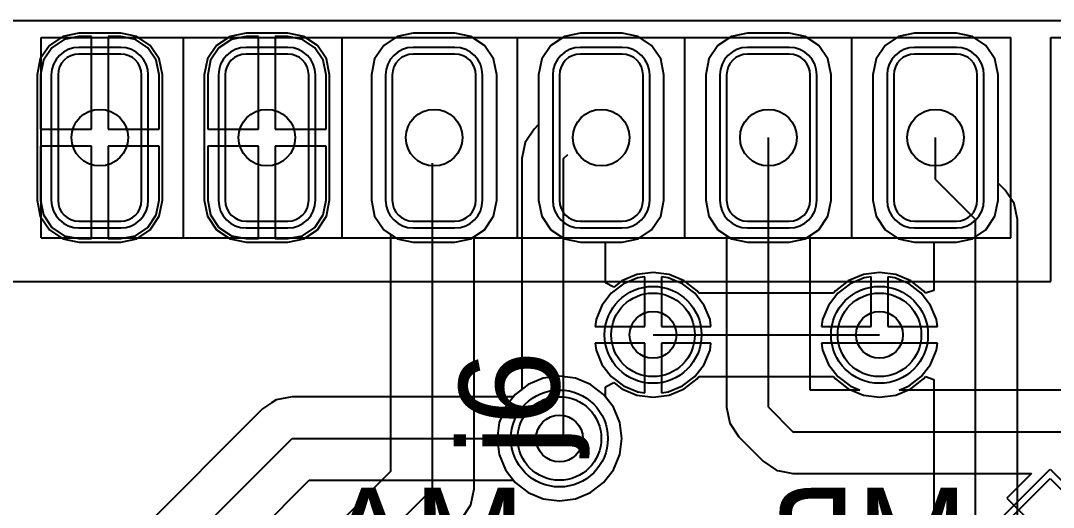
# Model space of a CAD drawing. Header units: millimetres. Extents: x 0 to 2.36, y 0 to 2.36.
# Drawn here: x 0.883 to 1.5, y 2.069 to 2.36 of the extents above; entities that cross this region are included whole.
import ezdxf

# ---------------------------------------------------------------- set-up
doc = ezdxf.new("R2010")
doc.units = ezdxf.units.MM
doc.header["$MEASUREMENT"] = 0
for name, color, linetype in [('BottomLayer', 5, 'Continuous'), ('BottomOverlay', 54, 'Continuous'), ('BottomSolder', 6, 'Continuous'), ('MultiLayer', 9, 'Continuous'), ('PadHoleLayer', 156, 'Continuous'), ('TopLayer', 1, 'Continuous'), ('TopOverlay', 2, 'Continuous'), ('TopPaste', 8, 'Continuous'), ('TopSolder', 216, 'Continuous'), ('ViaHoleLayer', 16, 'Continuous')]:
    doc.layers.add(name, color=color, linetype=linetype)

# ---------------------------------------------------------------- blocks, each defined once
blk = doc.blocks.new('___6_______3')
at = {"layer": 'BottomLayer'}
for p, q in [((0.0375, 0.525), (-0.0375, 0.525)), ((-0.05, 0.5125), (-0.05, 0.4875)), ((0.05, 0.4875), (0.05, 0.5125)), ((-0.0375, 0.475), (0.0375, 0.475)), ((0.0375, 0.425), (-0.0375, 0.425)), ((-0.05, 0.4125), (-0.05, 0.3875)), ((0.05, 0.3875), (0.05, 0.4125)), ((-0.0375, 0.375), (0.0375, 0.375)), ((0.0375, 0.325), (-0.0375, 0.325)), ((-0.05, 0.3125), (-0.05, 0.2875)), ((0.05, 0.2875), (0.05, 0.3125)), ((-0.0375, 0.275), (0.0375, 0.275)), ((0.0375, 0.225), (-0.0375, 0.225)), ((-0.05, 0.2125), (-0.05, 0.1875)), ((0.05, 0.1875), (0.05, 0.2125)), ((-0.0375, 0.175), (0.0375, 0.175)), ((0.0375, 0.125), (-0.0375, 0.125)), ((-0.05, 0.1125), (-0.05, 0.0875)), ((0.05, 0.0875), (0.05, 0.1125)), ((-0.0375, 0.075), (0.0375, 0.075)), ((0.0375, 0.025), (-0.0375, 0.025)), ((-0.05, 0.0125), (-0.05, -0.0125)), ((0.05, -0.0125), (0.05, 0.0125)), ((-0.0375, -0.025), (0.0375, -0.025))]:
    blk.add_line(p, q, dxfattribs=at)
for centre, start, end in [((-0.0375, 0.5125), 90, 180), ((0.0375, 0.5125), 0, 90), ((-0.0375, 0.4875), 180, 270), ((0.0375, 0.4875), 270, 0), ((-0.0375, 0.4125), 90, 180), ((0.0375, 0.4125), 0, 90), ((-0.0375, 0.3875), 180, 270), ((0.0375, 0.3875), 270, 0), ((-0.0375, 0.3125), 90, 180), ((0.0375, 0.3125), 0, 90), ((-0.0375, 0.2875), 180, 270), ((0.0375, 0.2875), 270, 0), ((-0.0375, 0.2125), 90, 180), ((0.0375, 0.2125), 0, 90), ((-0.0375, 0.1875), 180, 270), ((0.0375, 0.1875), 270, 0), ((-0.0375, 0.1125), 90, 180), ((0.0375, 0.1125), 0, 90), ((-0.0375, 0.0875), 180, 270), ((0.0375, 0.0875), 270, 0), ((-0.0375, 0.0125), 90, 180), ((0.0375, 0.0125), 0, 90), ((-0.0375, -0.0125), 180, 270), ((0.0375, -0.0125), 270, 0)]:
    blk.add_arc(centre, 0.0125, start, end, dxfattribs=at)
at = {"layer": 'BottomSolder'}
for p, q in [((0.0375, 0.529), (-0.0375, 0.529)), ((-0.054, 0.5125), (-0.054, 0.4875)), ((0.054, 0.4875), (0.054, 0.5125)), ((-0.0375, 0.471), (0.0375, 0.471)), ((0.0375, 0.429), (-0.0375, 0.429)), ((-0.054, 0.4125), (-0.054, 0.3875)), ((0.054, 0.3875), (0.054, 0.4125)), ((-0.0375, 0.371), (0.0375, 0.371)), ((0.0375, 0.329), (-0.0375, 0.329)), ((-0.054, 0.3125), (-0.054, 0.2875)), ((0.054, 0.2875), (0.054, 0.3125)), ((-0.0375, 0.271), (0.0375, 0.271)), ((0.0375, 0.229), (-0.0375, 0.229)), ((-0.054, 0.2125), (-0.054, 0.1875)), ((0.054, 0.1875), (0.054, 0.2125)), ((-0.0375, 0.171), (0.0375, 0.171)), ((0.0375, 0.129), (-0.0375, 0.129)), ((-0.054, 0.1125), (-0.054, 0.0875)), ((0.054, 0.0875), (0.054, 0.1125)), ((-0.0375, 0.071), (0.0375, 0.071)), ((0.0375, 0.029), (-0.0375, 0.029)), ((-0.054, 0.0125), (-0.054, -0.0125)), ((0.054, -0.0125), (0.054, 0.0125)), ((-0.0375, -0.029), (0.0375, -0.029))]:
    blk.add_line(p, q, dxfattribs=at)
for centre, start, end in [((-0.0375, 0.5125), 90, 180), ((0.0375, 0.5125), 0, 90), ((-0.0375, 0.4875), 180, 270), ((0.0375, 0.4875), 270, 0), ((-0.0375, 0.4125), 90, 180), ((0.0375, 0.4125), 0, 90), ((-0.0375, 0.3875), 180, 270), ((0.0375, 0.3875), 270, 0), ((-0.0375, 0.3125), 90, 180), ((0.0375, 0.3125), 0, 90), ((-0.0375, 0.2875), 180, 270), ((0.0375, 0.2875), 270, 0), ((-0.0375, 0.2125), 90, 180), ((0.0375, 0.2125), 0, 90), ((-0.0375, 0.1875), 180, 270), ((0.0375, 0.1875), 270, 0), ((-0.0375, 0.1125), 90, 180), ((0.0375, 0.1125), 0, 90), ((-0.0375, 0.0875), 180, 270), ((0.0375, 0.0875), 270, 0), ((-0.0375, 0.0125), 90, 180), ((0.0375, 0.0125), 0, 90), ((-0.0375, -0.0125), 180, 270), ((0.0375, -0.0125), 270, 0)]:
    blk.add_arc(centre, 0.0165, start, end, dxfattribs=at)
at = {"layer": 'MultiLayer'}
for p, q in [((0.0375, 0.525), (-0.0375, 0.525)), ((-0.05, 0.5125), (-0.05, 0.4875)), ((0.05, 0.4875), (0.05, 0.5125)), ((-0.0375, 0.475), (0.0375, 0.475)), ((0.0375, 0.425), (-0.0375, 0.425)), ((-0.05, 0.4125), (-0.05, 0.3875)), ((0.05, 0.3875), (0.05, 0.4125)), ((-0.0375, 0.375), (0.0375, 0.375)), ((0.0375, 0.325), (-0.0375, 0.325)), ((-0.05, 0.3125), (-0.05, 0.2875)), ((0.05, 0.2875), (0.05, 0.3125)), ((-0.0375, 0.275), (0.0375, 0.275)), ((0.0375, 0.225), (-0.0375, 0.225)), ((-0.05, 0.2125), (-0.05, 0.1875)), ((0.05, 0.1875), (0.05, 0.2125)), ((-0.0375, 0.175), (0.0375, 0.175)), ((0.0375, 0.125), (-0.0375, 0.125)), ((-0.05, 0.1125), (-0.05, 0.0875)), ((0.05, 0.0875), (0.05, 0.1125)), ((-0.0375, 0.075), (0.0375, 0.075)), ((0.0375, 0.025), (-0.0375, 0.025)), ((-0.05, 0.0125), (-0.05, -0.0125)), ((0.05, -0.0125), (0.05, 0.0125)), ((-0.0375, -0.025), (0.0375, -0.025))]:
    blk.add_line(p, q, dxfattribs=at)
for centre, start, end in [((-0.0375, 0.5125), 90, 180), ((0.0375, 0.5125), 0, 90), ((-0.0375, 0.4875), 180, 270), ((0.0375, 0.4875), 270, 0), ((-0.0375, 0.4125), 90, 180), ((0.0375, 0.4125), 0, 90), ((-0.0375, 0.3875), 180, 270), ((0.0375, 0.3875), 270, 0), ((-0.0375, 0.3125), 90, 180), ((0.0375, 0.3125), 0, 90), ((-0.0375, 0.2875), 180, 270), ((0.0375, 0.2875), 270, 0), ((-0.0375, 0.2125), 90, 180), ((0.0375, 0.2125), 0, 90), ((-0.0375, 0.1875), 180, 270), ((0.0375, 0.1875), 270, 0), ((-0.0375, 0.1125), 90, 180), ((0.0375, 0.1125), 0, 90), ((-0.0375, 0.0875), 180, 270), ((0.0375, 0.0875), 270, 0), ((-0.0375, 0.0125), 90, 180), ((0.0375, 0.0125), 0, 90), ((-0.0375, -0.0125), 180, 270), ((0.0375, -0.0125), 270, 0)]:
    blk.add_arc(centre, 0.0125, start, end, dxfattribs=at)
at = {"layer": 'PadHoleLayer'}
for centre in [(0, 0.5), (0, 0.4), (0, 0.3), (0, 0.2), (0, 0.1), (0, 0)]:
    blk.add_circle(centre, 0.01693, dxfattribs=at)
at = {"layer": 'TopLayer'}
for p, q in [((0.0375, 0.525), (-0.0375, 0.525)), ((-0.05, 0.5125), (-0.05, 0.4875)), ((0.05, 0.4875), (0.05, 0.5125)), ((-0.0375, 0.475), (0.0375, 0.475)), ((0.0375, 0.425), (-0.0375, 0.425)), ((-0.05, 0.4125), (-0.05, 0.3875)), ((0.05, 0.3875), (0.05, 0.4125)), ((-0.0375, 0.375), (0.0375, 0.375)), ((0.0375, 0.325), (-0.0375, 0.325)), ((-0.05, 0.3125), (-0.05, 0.2875)), ((0.05, 0.2875), (0.05, 0.3125)), ((-0.0375, 0.275), (0.0375, 0.275)), ((0.0375, 0.225), (-0.0375, 0.225)), ((-0.05, 0.2125), (-0.05, 0.1875)), ((0.05, 0.1875), (0.05, 0.2125)), ((-0.0375, 0.175), (0.0375, 0.175)), ((0.0375, 0.125), (-0.0375, 0.125)), ((-0.05, 0.1125), (-0.05, 0.0875)), ((0.05, 0.0875), (0.05, 0.1125)), ((-0.0375, 0.075), (0.0375, 0.075)), ((0.0375, 0.025), (-0.0375, 0.025)), ((-0.05, 0.0125), (-0.05, -0.0125)), ((0.05, -0.0125), (0.05, 0.0125)), ((-0.0375, -0.025), (0.0375, -0.025))]:
    blk.add_line(p, q, dxfattribs=at)
for centre, start, end in [((-0.0375, 0.5125), 90, 180), ((0.0375, 0.5125), 0, 90), ((-0.0375, 0.4875), 180, 270), ((0.0375, 0.4875), 270, 0), ((-0.0375, 0.4125), 90, 180), ((0.0375, 0.4125), 0, 90), ((-0.0375, 0.3875), 180, 270), ((0.0375, 0.3875), 270, 0), ((-0.0375, 0.3125), 90, 180), ((0.0375, 0.3125), 0, 90), ((-0.0375, 0.2875), 180, 270), ((0.0375, 0.2875), 270, 0), ((-0.0375, 0.2125), 90, 180), ((0.0375, 0.2125), 0, 90), ((-0.0375, 0.1875), 180, 270), ((0.0375, 0.1875), 270, 0), ((-0.0375, 0.1125), 90, 180), ((0.0375, 0.1125), 0, 90), ((-0.0375, 0.0875), 180, 270), ((0.0375, 0.0875), 270, 0), ((-0.0375, 0.0125), 90, 180), ((0.0375, 0.0125), 0, 90), ((-0.0375, -0.0125), 180, 270), ((0.0375, -0.0125), 270, 0)]:
    blk.add_arc(centre, 0.0125, start, end, dxfattribs=at)
at = {"layer": 'TopOverlay'}
for p, q in [((-0.06, 0.535), (0.06, 0.535)), ((-0.06, 0.535), (-0.06, -0.045)), ((0.06, 0.535), (0.06, -0.045)), ((-0.06, 0.45), (0.06, 0.45)), ((-0.06, 0.355), (0.06, 0.355)), ((-0.06, 0.25), (0.06, 0.25)), ((-0.06, 0.15), (0.06, 0.15)), ((-0.06, 0.05), (0.06, 0.05)), ((-0.06, -0.045), (0.06, -0.045))]:
    blk.add_line(p, q, dxfattribs=at)
at = {"layer": 'TopSolder'}
for p, q in [((0.0375, 0.529), (-0.0375, 0.529)), ((-0.054, 0.5125), (-0.054, 0.4875)), ((0.054, 0.4875), (0.054, 0.5125)), ((-0.0375, 0.471), (0.0375, 0.471)), ((0.0375, 0.429), (-0.0375, 0.429)), ((-0.054, 0.4125), (-0.054, 0.3875)), ((0.054, 0.3875), (0.054, 0.4125)), ((-0.0375, 0.371), (0.0375, 0.371)), ((0.0375, 0.329), (-0.0375, 0.329)), ((-0.054, 0.3125), (-0.054, 0.2875)), ((0.054, 0.2875), (0.054, 0.3125)), ((-0.0375, 0.271), (0.0375, 0.271)), ((0.0375, 0.229), (-0.0375, 0.229)), ((-0.054, 0.2125), (-0.054, 0.1875)), ((0.054, 0.1875), (0.054, 0.2125)), ((-0.0375, 0.171), (0.0375, 0.171)), ((0.0375, 0.129), (-0.0375, 0.129)), ((-0.054, 0.1125), (-0.054, 0.0875)), ((0.054, 0.0875), (0.054, 0.1125)), ((-0.0375, 0.071), (0.0375, 0.071)), ((0.0375, 0.029), (-0.0375, 0.029)), ((-0.054, 0.0125), (-0.054, -0.0125)), ((0.054, -0.0125), (0.054, 0.0125)), ((-0.0375, -0.029), (0.0375, -0.029))]:
    blk.add_line(p, q, dxfattribs=at)
for centre, start, end in [((-0.0375, 0.5125), 90, 180), ((0.0375, 0.5125), 0, 90), ((-0.0375, 0.4875), 180, 270), ((0.0375, 0.4875), 270, 0), ((-0.0375, 0.4125), 90, 180), ((0.0375, 0.4125), 0, 90), ((-0.0375, 0.3875), 180, 270), ((0.0375, 0.3875), 270, 0), ((-0.0375, 0.3125), 90, 180), ((0.0375, 0.3125), 0, 90), ((-0.0375, 0.2875), 180, 270), ((0.0375, 0.2875), 270, 0), ((-0.0375, 0.2125), 90, 180), ((0.0375, 0.2125), 0, 90), ((-0.0375, 0.1875), 180, 270), ((0.0375, 0.1875), 270, 0), ((-0.0375, 0.1125), 90, 180), ((0.0375, 0.1125), 0, 90), ((-0.0375, 0.0875), 180, 270), ((0.0375, 0.0875), 270, 0), ((-0.0375, 0.0125), 90, 180), ((0.0375, 0.0125), 0, 90), ((-0.0375, -0.0125), 180, 270), ((0.0375, -0.0125), 270, 0)]:
    blk.add_arc(centre, 0.0165, start, end, dxfattribs=at)
blk = doc.blocks.new('1206_11')
at = {"layer": 'TopLayer'}
for p, q in [((-0.09724, -0.0315), (-0.09724, 0.0315)), ((-0.09724, 0.0315), (-0.0374, 0.0315)), ((-0.0374, 0.0315), (-0.0374, -0.0315)), ((0.0374, -0.0315), (0.0374, 0.0315)), ((0.0374, 0.0315), (0.09724, 0.0315)), ((0.09724, 0.0315), (0.09724, -0.0315)), ((-0.0374, -0.0315), (-0.09724, -0.0315)), ((0.09724, -0.0315), (0.0374, -0.0315))]:
    blk.add_line(p, q, dxfattribs=at)
at = {"layer": 'TopOverlay'}
for p, q in [((0.025, 0.035), (-0.025, 0.035)), ((0.025, -0.035), (-0.025, -0.035))]:
    blk.add_line(p, q, dxfattribs=at)
at = {"layer": 'TopPaste'}
for p, q in [((-0.09724, -0.0315), (-0.09724, 0.0315)), ((-0.09724, 0.0315), (-0.0374, 0.0315)), ((-0.0374, 0.0315), (-0.0374, -0.0315)), ((0.0374, -0.0315), (0.0374, 0.0315)), ((0.0374, 0.0315), (0.09724, 0.0315)), ((0.09724, 0.0315), (0.09724, -0.0315)), ((-0.0374, -0.0315), (-0.09724, -0.0315)), ((0.09724, -0.0315), (0.0374, -0.0315))]:
    blk.add_line(p, q, dxfattribs=at)
at = {"layer": 'TopSolder'}
for p, q in [((-0.10124, -0.0355), (-0.10124, 0.0355)), ((-0.10124, 0.0355), (-0.0334, 0.0355)), ((-0.0334, 0.0355), (-0.0334, -0.0355)), ((0.0334, -0.0355), (0.0334, 0.0355)), ((0.0334, 0.0355), (0.10124, 0.0355)), ((0.10124, 0.0355), (0.10124, -0.0355)), ((-0.0334, -0.0355), (-0.10124, -0.0355)), ((0.10124, -0.0355), (0.0334, -0.0355))]:
    blk.add_line(p, q, dxfattribs=at)

msp = doc.modelspace()

# ---------------------------------------------------------------- linework, layer by layer
at = {"layer": 'BottomLayer'}
for p, q in [((0.785, 2.36), (1.575, 2.36)), ((0.90794, 2.35058), (0.89984, 2.34516)), ((0.9175, 2.35248), (0.90794, 2.35058)), ((0.9425, 2.35248), (0.9175, 2.35248)), ((0.95206, 2.35058), (0.9425, 2.35248)), ((0.96016, 2.34516), (0.95206, 2.35058)), ((1.00794, 2.35058), (0.99984, 2.34516)), ((1.0175, 2.35248), (1.00794, 2.35058)), ((1.0425, 2.35248), (1.0175, 2.35248)), ((1.05206, 2.35058), (1.0425, 2.35248)), ((1.06016, 2.34516), (1.05206, 2.35058)), ((1.10794, 2.35058), (1.09984, 2.34516)), ((1.1175, 2.35248), (1.10794, 2.35058)), ((1.1425, 2.35248), (1.1175, 2.35248)), ((1.15206, 2.35058), (1.1425, 2.35248)), ((1.16016, 2.34516), (1.15206, 2.35058)), ((1.20794, 2.35058), (1.19984, 2.34516)), ((1.2175, 2.35248), (1.20794, 2.35058)), ((1.2425, 2.35248), (1.2175, 2.35248)), ((1.25206, 2.35058), (1.2425, 2.35248)), ((1.26016, 2.34516), (1.25206, 2.35058)), ((1.30794, 2.35058), (1.29984, 2.34516)), ((1.3175, 2.35248), (1.30794, 2.35058)), ((1.3425, 2.35248), (1.3175, 2.35248)), ((1.35206, 2.35058), (1.3425, 2.35248)), ((1.36016, 2.34516), (1.35206, 2.35058)), ((1.40794, 2.35058), (1.39984, 2.34516)), ((1.4175, 2.35248), (1.40794, 2.35058)), ((1.4425, 2.35248), (1.4175, 2.35248)), ((1.45206, 2.35058), (1.4425, 2.35248)), ((1.46016, 2.34516), (1.45206, 2.35058)), ((0.89984, 2.34516), (0.89442, 2.33706)), ((0.96558, 2.33706), (0.96016, 2.34516)), ((0.99984, 2.34516), (0.99442, 2.33706)), ((1.06558, 2.33706), (1.06016, 2.34516)), ((1.09984, 2.34516), (1.09442, 2.33706)), ((1.16558, 2.33706), (1.16016, 2.34516)), ((1.19984, 2.34516), (1.19442, 2.33706)), ((1.26558, 2.33706), (1.26016, 2.34516)), ((1.29984, 2.34516), (1.29442, 2.33706)), ((1.36558, 2.33706), (1.36016, 2.34516)), ((1.39984, 2.34516), (1.39442, 2.33706)), ((1.46558, 2.33706), (1.46016, 2.34516)), ((0.89442, 2.33706), (0.89252, 2.3275)), ((0.96748, 2.3275), (0.96558, 2.33706)), ((0.99442, 2.33706), (0.99252, 2.3275)), ((1.06748, 2.3275), (1.06558, 2.33706)), ((1.09442, 2.33706), (1.09252, 2.3275)), ((1.16748, 2.3275), (1.16558, 2.33706)), ((1.19442, 2.33706), (1.19252, 2.3275)), ((1.26748, 2.3275), (1.26558, 2.33706)), ((1.29442, 2.33706), (1.29252, 2.3275)), ((1.36748, 2.3275), (1.36558, 2.33706)), ((1.39442, 2.33706), (1.39252, 2.3275)), ((1.46748, 2.3275), (1.46558, 2.33706)), ((0.89252, 2.3275), (0.89252, 2.2525)), ((0.96748, 2.2525), (0.96748, 2.3275)), ((0.99252, 2.3275), (0.99252, 2.2525)), ((1.06748, 2.2525), (1.06748, 2.3275)), ((1.09252, 2.3275), (1.09252, 2.2525)), ((1.16748, 2.2525), (1.16748, 2.3275)), ((1.19252, 2.3275), (1.19252, 2.29779)), ((1.26748, 2.2525), (1.26748, 2.3275)), ((1.29252, 2.3275), (1.29252, 2.2525)), ((1.36748, 2.2525), (1.36748, 2.3275)), ((1.39252, 2.3275), (1.39252, 2.2525)), ((1.46748, 2.26285), (1.46748, 2.3275)), ((1.18984, 2.29516), (1.18442, 2.28706)), ((1.19234, 2.29766), (1.18984, 2.29516)), ((1.19252, 2.29779), (1.19234, 2.29766)), ((1.18442, 2.28706), (1.18252, 2.2775)), ((1.43, 2.265), (1.43, 2.29)), ((1.2075, 2.2775), (1.21, 2.28)), ((1.129, 2.07986), (1.129, 2.27469)), ((1.18252, 2.2775), (1.18252, 2.13939)), ((1.2075, 2.1125), (1.2075, 2.2775)), ((1.43, 2.265), (1.454, 2.241)), ((1.47166, 2.25866), (1.46748, 2.26285)), ((1.47708, 2.25056), (1.47166, 2.25866)), ((0.89252, 2.2525), (0.89442, 2.24294)), ((0.96558, 2.24294), (0.96748, 2.2525)), ((0.99252, 2.2525), (0.99442, 2.24294)), ((1.06558, 2.24294), (1.06748, 2.2525)), ((1.09252, 2.2525), (1.09442, 2.24294)), ((1.16558, 2.24294), (1.16748, 2.2525)), ((1.26558, 2.24294), (1.26748, 2.2525)), ((1.29252, 2.2525), (1.29442, 2.24294)), ((1.36558, 2.24294), (1.36748, 2.2525)), ((1.39252, 2.2525), (1.39442, 2.24294)), ((1.47898, 2.241), (1.47708, 2.25056)), ((0.89442, 2.24294), (0.89984, 2.23484)), ((0.96016, 2.23484), (0.96558, 2.24294)), ((0.99442, 2.24294), (0.99984, 2.23484)), ((1.06016, 2.23484), (1.06558, 2.24294)), ((1.09442, 2.24294), (1.09984, 2.23484)), ((1.16016, 2.23484), (1.16558, 2.24294)), ((1.26016, 2.23484), (1.26558, 2.24294)), ((1.29442, 2.24294), (1.29984, 2.23484)), ((1.36016, 2.23484), (1.36558, 2.24294)), ((1.39442, 2.24294), (1.39984, 2.23484)), ((1.454, 1.95099), (1.454, 2.241)), ((1.47898, 1.96133), (1.47898, 2.241)), ((0.89984, 2.23484), (0.90794, 2.22942)), ((0.95206, 2.22942), (0.96016, 2.23484)), ((0.99984, 2.23484), (1.00794, 2.22942)), ((1.05206, 2.22942), (1.06016, 2.23484)), ((1.09984, 2.23484), (1.10402, 2.23204)), ((1.10402, 2.23204), (1.10402, 2.0902)), ((1.15398, 2.2307), (1.16016, 2.23484)), ((1.15398, 2.07986), (1.15398, 2.2307)), ((1.25206, 2.22942), (1.26016, 2.23484)), ((1.29984, 2.23484), (1.30794, 2.22942)), ((1.35206, 2.22942), (1.36016, 2.23484)), ((1.39984, 2.23484), (1.40794, 2.22942)), ((0.90794, 2.22942), (0.9175, 2.22752)), ((0.9175, 2.22752), (0.9425, 2.22752)), ((0.9425, 2.22752), (0.95206, 2.22942)), ((1.00794, 2.22942), (1.0175, 2.22752)), ((1.0175, 2.22752), (1.0425, 2.22752)), ((1.0425, 2.22752), (1.05206, 2.22942)), ((1.23248, 2.20306), (1.23248, 2.22752)), ((1.23248, 2.22752), (1.2425, 2.22752)), ((1.2425, 2.22752), (1.25206, 2.22942)), ((1.30794, 2.22942), (1.3175, 2.22752)), ((1.3175, 2.22752), (1.3425, 2.22752)), ((1.3425, 2.22752), (1.35206, 2.22942)), ((1.40794, 2.22942), (1.4175, 2.22752)), ((1.4175, 2.22752), (1.42902, 2.22752)), ((1.42902, 2.22752), (1.42902, 2.19861)), ((1.25134, 2.20805), (1.24234, 2.20432)), ((1.261, 2.20932), (1.25134, 2.20805)), ((1.27066, 2.20805), (1.261, 2.20932)), ((1.27966, 2.20432), (1.27066, 2.20805)), ((1.38684, 2.20805), (1.37784, 2.20432)), ((1.3965, 2.20932), (1.38684, 2.20805)), ((1.40616, 2.20805), (1.3965, 2.20932)), ((1.41516, 2.20432), (1.40616, 2.20805)), ((1.23748, 2.20059), (1.23248, 2.20306)), ((1.24234, 2.20432), (1.23748, 2.20059)), ((1.28739, 2.19839), (1.27966, 2.20432)), ((1.37784, 2.20432), (1.37011, 2.19839)), ((1.42289, 2.19839), (1.41516, 2.20432)), ((1.28847, 2.19698), (1.28739, 2.19839)), ((1.36903, 2.19698), (1.28847, 2.19698)), ((1.37011, 2.19839), (1.36903, 2.19698)), ((1.42402, 2.19691), (1.42289, 2.19839)), ((1.42902, 2.19861), (1.42402, 2.19691)), ((1.261, 2.172), (1.3965, 2.172)), ((1.27966, 2.13968), (1.28739, 2.14561)), ((1.28739, 2.14561), (1.28847, 2.14702)), ((1.28847, 2.14702), (1.36903, 2.14702)), ((1.36903, 2.14702), (1.37011, 2.14561)), ((1.37011, 2.14561), (1.37784, 2.13968)), ((1.41516, 2.13968), (1.42289, 2.14561)), ((1.42289, 2.14561), (1.42402, 2.14709)), ((1.42402, 2.14709), (1.42902, 2.14539)), ((1.42902, 2.14539), (1.42902, 1.95099)), ((1.18252, 2.13939), (1.17861, 2.13639)), ((1.23248, 2.14094), (1.23748, 2.14341)), ((1.23248, 2.13497), (1.23248, 2.14094)), ((1.23748, 2.14341), (1.24234, 2.13968)), ((1.24234, 2.13968), (1.25134, 2.13595)), ((1.27066, 2.13595), (1.27966, 2.13968)), ((1.37784, 2.13968), (1.38684, 2.13595)), ((1.40616, 2.13595), (1.41516, 2.13968)), ((1.17861, 2.13639), (1.17268, 2.12866)), ((1.23732, 2.12866), (1.23248, 2.13497)), ((1.25134, 2.13595), (1.261, 2.13468)), ((1.261, 2.13468), (1.27066, 2.13595)), ((1.38684, 2.13595), (1.3965, 2.13468)), ((1.3965, 2.13468), (1.40616, 2.13595)), ((1.17268, 2.12866), (1.16895, 2.11966)), ((1.24105, 2.11966), (1.23732, 2.12866)), ((1.16895, 2.11966), (1.16768, 2.11)), ((1.24232, 2.11), (1.24105, 2.11966)), ((1.16768, 2.11), (1.16895, 2.10034)), ((1.205, 2.11), (1.2075, 2.1125)), ((1.24105, 2.10034), (1.24232, 2.11)), ((1.16895, 2.10034), (1.17268, 2.09134)), ((1.23732, 2.09134), (1.24105, 2.10034)), ((1.10402, 2.0902), (0.95334, 1.93952)), ((1.17268, 2.09134), (1.17861, 2.08361)), ((1.23139, 2.08361), (1.23732, 2.09134)), ((1.17861, 2.08361), (1.18634, 2.07768)), ((1.22366, 2.07768), (1.23139, 2.08361)), ((0.971, 1.92186), (1.129, 2.07986)), ((1.15208, 2.0703), (1.15398, 2.07986)), ((1.18634, 2.07768), (1.19534, 2.07395)), ((1.21466, 2.07395), (1.22366, 2.07768)), ((1.14666, 2.06219), (1.15208, 2.0703)), ((1.19534, 2.07395), (1.205, 2.07268)), ((1.205, 2.07268), (1.21466, 2.07395))]:
    msp.add_line(p, q, dxfattribs=at)
for centre in [(1.261, 2.172), (1.3965, 2.172), (1.205, 2.11)]:
    msp.add_circle(centre, 0.025, dxfattribs=at)
at = {"layer": 'BottomSolder'}
for centre in [(1.261, 2.172), (1.3965, 2.172), (1.205, 2.11)]:
    msp.add_circle(centre, 0.029, dxfattribs=at)
at = {"layer": 'TopLayer'}
for p, q in [((0.77716, 2.36), (1.58284, 2.36)), ((0.90872, 2.34869), (0.90128, 2.34372)), ((0.9175, 2.35044), (0.90872, 2.34869)), ((0.925, 2.35044), (0.9175, 2.35044)), ((0.925, 2.295), (0.925, 2.35044)), ((0.9425, 2.35044), (0.935, 2.35044)), ((0.935, 2.35044), (0.935, 2.295)), ((0.95128, 2.34869), (0.9425, 2.35044)), ((0.95872, 2.34372), (0.95128, 2.34869)), ((1.00872, 2.34869), (1.00128, 2.34372)), ((1.0175, 2.35044), (1.00872, 2.34869)), ((1.025, 2.35044), (1.0175, 2.35044)), ((1.025, 2.295), (1.025, 2.35044)), ((1.0425, 2.35044), (1.035, 2.35044)), ((1.035, 2.35044), (1.035, 2.295)), ((1.05128, 2.34869), (1.0425, 2.35044)), ((1.05872, 2.34372), (1.05128, 2.34869)), ((1.10794, 2.35058), (1.09984, 2.34516)), ((1.1175, 2.35248), (1.10794, 2.35058)), ((1.1425, 2.35248), (1.1175, 2.35248)), ((1.15206, 2.35058), (1.1425, 2.35248)), ((1.16016, 2.34516), (1.15206, 2.35058)), ((1.20794, 2.35058), (1.19984, 2.34516)), ((1.2175, 2.35248), (1.20794, 2.35058)), ((1.2425, 2.35248), (1.2175, 2.35248)), ((1.25206, 2.35058), (1.2425, 2.35248)), ((1.26016, 2.34516), (1.25206, 2.35058)), ((1.30794, 2.35058), (1.29984, 2.34516)), ((1.3175, 2.35248), (1.30794, 2.35058)), ((1.3425, 2.35248), (1.3175, 2.35248)), ((1.35206, 2.35058), (1.3425, 2.35248)), ((1.36016, 2.34516), (1.35206, 2.35058)), ((1.40794, 2.35058), (1.39984, 2.34516)), ((1.4175, 2.35248), (1.40794, 2.35058)), ((1.4425, 2.35248), (1.4175, 2.35248)), ((1.45206, 2.35058), (1.4425, 2.35248)), ((1.46016, 2.34516), (1.45206, 2.35058)), ((0.90128, 2.34372), (0.89631, 2.33628)), ((0.96369, 2.33628), (0.95872, 2.34372)), ((1.00128, 2.34372), (0.99631, 2.33628)), ((1.06369, 2.33628), (1.05872, 2.34372)), ((1.09984, 2.34516), (1.09442, 2.33706)), ((1.16558, 2.33706), (1.16016, 2.34516)), ((1.19984, 2.34516), (1.19442, 2.33706)), ((1.26558, 2.33706), (1.26016, 2.34516)), ((1.29984, 2.34516), (1.29442, 2.33706)), ((1.36558, 2.33706), (1.36016, 2.34516)), ((1.39984, 2.34516), (1.39442, 2.33706)), ((1.46558, 2.33706), (1.46016, 2.34516)), ((0.89631, 2.33628), (0.89456, 2.3275)), ((0.96544, 2.3275), (0.96369, 2.33628)), ((0.99631, 2.33628), (0.99456, 2.3275)), ((1.06544, 2.3275), (1.06369, 2.33628)), ((1.09442, 2.33706), (1.09252, 2.3275)), ((1.16748, 2.3275), (1.16558, 2.33706)), ((1.19442, 2.33706), (1.19252, 2.3275)), ((1.26748, 2.3275), (1.26558, 2.33706)), ((1.29442, 2.33706), (1.29252, 2.3275)), ((1.36748, 2.3275), (1.36558, 2.33706)), ((1.39442, 2.33706), (1.39252, 2.3275)), ((1.46748, 2.3275), (1.46558, 2.33706)), ((0.89456, 2.3275), (0.89456, 2.295)), ((0.96544, 2.295), (0.96544, 2.3275)), ((0.99456, 2.3275), (0.99456, 2.295)), ((1.06544, 2.295), (1.06544, 2.3275)), ((1.09252, 2.3275), (1.09252, 2.2525)), ((1.16748, 2.2525), (1.16748, 2.3275)), ((1.19252, 2.3275), (1.19252, 2.2525)), ((1.26748, 2.2525), (1.26748, 2.3275)), ((1.29252, 2.3275), (1.29252, 2.2525)), ((1.36748, 2.2525), (1.36748, 2.3275)), ((1.39252, 2.3275), (1.39252, 2.2525)), ((1.46748, 2.2525), (1.46748, 2.3275)), ((0.89456, 2.295), (0.925, 2.295)), ((0.935, 2.295), (0.96544, 2.295)), ((0.99456, 2.295), (1.025, 2.295)), ((1.035, 2.295), (1.06544, 2.295)), ((1.33, 2.12864), (1.33, 2.29)), ((0.925, 2.285), (0.89456, 2.285)), ((0.89456, 2.285), (0.89456, 2.2525)), ((0.925, 2.22956), (0.925, 2.285)), ((0.96544, 2.285), (0.935, 2.285)), ((0.935, 2.285), (0.935, 2.22956)), ((0.96544, 2.2525), (0.96544, 2.285)), ((1.025, 2.285), (0.99456, 2.285)), ((0.99456, 2.285), (0.99456, 2.2525)), ((1.025, 2.22956), (1.025, 2.285)), ((1.06544, 2.285), (1.035, 2.285)), ((1.035, 2.285), (1.035, 2.22956)), ((1.06544, 2.2525), (1.06544, 2.285)), ((0.89456, 2.2525), (0.89631, 2.24372)), ((0.96369, 2.24372), (0.96544, 2.2525)), ((0.99456, 2.2525), (0.99631, 2.24372)), ((1.06369, 2.24372), (1.06544, 2.2525)), ((1.09252, 2.2525), (1.09442, 2.24294)), ((1.16558, 2.24294), (1.16748, 2.2525)), ((1.19252, 2.2525), (1.19442, 2.24294)), ((1.26558, 2.24294), (1.26748, 2.2525)), ((1.29252, 2.2525), (1.29442, 2.24294)), ((1.36558, 2.24294), (1.36748, 2.2525)), ((1.39252, 2.2525), (1.39442, 2.24294)), ((1.46558, 2.24294), (1.46748, 2.2525)), ((0.89631, 2.24372), (0.90128, 2.23628)), ((0.95872, 2.23628), (0.96369, 2.24372)), ((0.99631, 2.24372), (1.00128, 2.23628)), ((1.05872, 2.23628), (1.06369, 2.24372)), ((1.09442, 2.24294), (1.09984, 2.23484)), ((1.16016, 2.23484), (1.16558, 2.24294)), ((1.19442, 2.24294), (1.19984, 2.23484)), ((1.26016, 2.23484), (1.26558, 2.24294)), ((1.29442, 2.24294), (1.29984, 2.23484)), ((1.36016, 2.23484), (1.36558, 2.24294)), ((1.39442, 2.24294), (1.39984, 2.23484)), ((1.46016, 2.23484), (1.46558, 2.24294)), ((0.90128, 2.23628), (0.90872, 2.23131)), ((0.90872, 2.23131), (0.9175, 2.22956)), ((0.9425, 2.22956), (0.95128, 2.23131)), ((0.95128, 2.23131), (0.95872, 2.23628)), ((1.00128, 2.23628), (1.00872, 2.23131)), ((1.00872, 2.23131), (1.0175, 2.22956)), ((1.0425, 2.22956), (1.05128, 2.23131)), ((1.05128, 2.23131), (1.05872, 2.23628)), ((1.09984, 2.23484), (1.10794, 2.22942)), ((1.15206, 2.22942), (1.16016, 2.23484)), ((1.19984, 2.23484), (1.20794, 2.22942)), ((1.25206, 2.22942), (1.26016, 2.23484)), ((1.29984, 2.23484), (1.30502, 2.23137)), ((1.30502, 2.23137), (1.30502, 2.12864)), ((1.35498, 2.23137), (1.36016, 2.23484)), ((1.35498, 2.13899), (1.35498, 2.23137)), ((1.39984, 2.23484), (1.40794, 2.22942)), ((1.45206, 2.22942), (1.46016, 2.23484)), ((0.9175, 2.22956), (0.925, 2.22956)), ((0.935, 2.22956), (0.9425, 2.22956)), ((1.0175, 2.22956), (1.025, 2.22956)), ((1.035, 2.22956), (1.0425, 2.22956)), ((1.10794, 2.22942), (1.1175, 2.22752)), ((1.1175, 2.22752), (1.1425, 2.22752)), ((1.1425, 2.22752), (1.15206, 2.22942)), ((1.20794, 2.22942), (1.2175, 2.22752)), ((1.2175, 2.22752), (1.2425, 2.22752)), ((1.2425, 2.22752), (1.25206, 2.22942)), ((1.40794, 2.22942), (1.4175, 2.22752)), ((1.4175, 2.22752), (1.4425, 2.22752)), ((1.4425, 2.22752), (1.45206, 2.22942)), ((1.25186, 2.2061), (1.24335, 2.20257)), ((1.256, 2.20664), (1.25186, 2.2061)), ((1.256, 2.177), (1.256, 2.20664)), ((1.27014, 2.2061), (1.266, 2.20664)), ((1.266, 2.20664), (1.266, 2.177)), ((1.27865, 2.20257), (1.27014, 2.2061)), ((1.38736, 2.2061), (1.37885, 2.20257)), ((1.3915, 2.20664), (1.38736, 2.2061)), ((1.3915, 2.177), (1.3915, 2.20664)), ((1.40564, 2.2061), (1.4015, 2.20664)), ((1.4015, 2.20664), (1.4015, 2.177)), ((1.41415, 2.20257), (1.40564, 2.2061)), ((1.24335, 2.20257), (1.23604, 2.19696)), ((1.28596, 2.19696), (1.27865, 2.20257)), ((1.37885, 2.20257), (1.37154, 2.19696)), ((1.42146, 2.19696), (1.41415, 2.20257)), ((1.23604, 2.19696), (1.23043, 2.18965)), ((1.29157, 2.18965), (1.28596, 2.19696)), ((1.37154, 2.19696), (1.36593, 2.18965)), ((1.42707, 2.18965), (1.42146, 2.19696)), ((1.23043, 2.18965), (1.2269, 2.18114)), ((1.2951, 2.18114), (1.29157, 2.18965)), ((1.36593, 2.18965), (1.3624, 2.18114)), ((1.4306, 2.18114), (1.42707, 2.18965)), ((1.2269, 2.18114), (1.22636, 2.177)), ((1.29564, 2.177), (1.2951, 2.18114)), ((1.3624, 2.18114), (1.36186, 2.177)), ((1.43114, 2.177), (1.4306, 2.18114)), ((1.22636, 2.177), (1.256, 2.177)), ((1.266, 2.177), (1.29564, 2.177)), ((1.36186, 2.177), (1.3915, 2.177)), ((1.4015, 2.177), (1.43114, 2.177)), ((1.256, 2.167), (1.22636, 2.167)), ((1.22636, 2.167), (1.2269, 2.16286)), ((1.2269, 2.16286), (1.23043, 2.15435)), ((1.256, 2.13736), (1.256, 2.167)), ((1.29564, 2.167), (1.266, 2.167)), ((1.266, 2.167), (1.266, 2.13736)), ((1.29157, 2.15435), (1.2951, 2.16286)), ((1.2951, 2.16286), (1.29564, 2.167)), ((1.43114, 2.167), (1.36186, 2.167)), ((1.36186, 2.167), (1.3624, 2.16286)), ((1.3624, 2.16286), (1.36593, 2.15435)), ((1.42707, 2.15435), (1.4306, 2.16286)), ((1.4306, 2.16286), (1.43114, 2.167)), ((1.23043, 2.15435), (1.23604, 2.14704)), ((1.28596, 2.14704), (1.29157, 2.15435)), ((1.36593, 2.15435), (1.37154, 2.14704)), ((1.42146, 2.14704), (1.42707, 2.15435)), ((1.19534, 2.14605), (1.18634, 2.14232)), ((1.205, 2.14732), (1.19534, 2.14605)), ((1.21466, 2.14605), (1.205, 2.14732)), ((1.22366, 2.14232), (1.21466, 2.14605)), ((1.23604, 2.14704), (1.24335, 2.14143)), ((1.27865, 2.14143), (1.28596, 2.14704)), ((1.37154, 2.14704), (1.37885, 2.14143)), ((1.41415, 2.14143), (1.42146, 2.14704)), ((1.18634, 2.14232), (1.17861, 2.13639)), ((1.23139, 2.13639), (1.22366, 2.14232)), ((1.24335, 2.14143), (1.25186, 2.1379)), ((1.25186, 2.1379), (1.256, 2.13736)), ((1.266, 2.13736), (1.27014, 2.1379)), ((1.27014, 2.1379), (1.27865, 2.14143)), ((1.35499, 2.13898), (1.35498, 2.13899)), ((1.38476, 2.13898), (1.35499, 2.13898)), ((1.37885, 2.14143), (1.38476, 2.13898)), ((1.40824, 2.13898), (1.41415, 2.14143)), ((1.50519, 2.13898), (1.40824, 2.13898)), ((1.03544, 2.13308), (1.03275, 2.13128)), ((1.045, 2.13498), (1.03544, 2.13308)), ((1.17753, 2.13498), (1.045, 2.13498)), ((1.17861, 2.13639), (1.17753, 2.13498)), ((1.23732, 2.12866), (1.23139, 2.13639)), ((1.02733, 2.12766), (0.52983, 1.63017)), ((1.03275, 2.13128), (1.02733, 2.12766)), ((1.24105, 2.11966), (1.23732, 2.12866)), ((1.30502, 2.12864), (1.30692, 2.11909)), ((1.33, 2.12864), (1.34464, 2.114)), ((1.24232, 2.11), (1.24105, 2.11966)), ((1.30692, 2.11909), (1.31234, 2.11098)), ((1.34464, 2.114), (1.50519, 2.114)), ((0.5475, 1.6125), (1.045, 2.11)), ((1.045, 2.11), (1.205, 2.11)), ((1.24105, 2.10034), (1.24232, 2.11)), ((1.31234, 2.11098), (1.32698, 2.09634)), ((1.23732, 2.09134), (1.24105, 2.10034)), ((1.32698, 2.09634), (1.33509, 2.09092)), ((1.23139, 2.08361), (1.23732, 2.09134)), ((1.33509, 2.09092), (1.33667, 2.09061)), ((1.33667, 2.09061), (1.34464, 2.08902)), ((1.34464, 2.08902), (1.48735, 2.08902)), ((1.48735, 2.08902), (1.4727, 2.07437)), ((0.9863, 2.01597), (1.05534, 2.08502)), ((1.05534, 2.08502), (1.17753, 2.08502)), ((1.17753, 2.08502), (1.17861, 2.08361)), ((1.17861, 2.08361), (1.18634, 2.07768)), ((1.22366, 2.07768), (1.23139, 2.08361)), ((1.18634, 2.07768), (1.19534, 2.07395)), ((1.21466, 2.07395), (1.22366, 2.07768)), ((1.19534, 2.07395), (1.205, 2.07268)), ((1.205, 2.07268), (1.21466, 2.07395)), ((1.4727, 2.07437), (1.50093, 2.04614))]:
    msp.add_line(p, q, dxfattribs=at)
for centre in [(1.261, 2.172), (1.3965, 2.172), (1.205, 2.11)]:
    msp.add_circle(centre, 0.025, dxfattribs=at)
at = {"layer": 'TopOverlay'}
for p, q in [((1.499, 2.35), (1.665, 2.35)), ((1.499, 2.204), (1.499, 2.35)), ((0.871, 2.204), (1.499, 2.204))]:
    msp.add_line(p, q, dxfattribs=at)
at = {"layer": 'TopSolder'}
for centre in [(1.261, 2.172), (1.3965, 2.172), (1.205, 2.11)]:
    msp.add_circle(centre, 0.029, dxfattribs=at)
at = {"layer": 'ViaHoleLayer'}
for centre in [(1.261, 2.172), (1.3965, 2.172), (1.205, 2.11)]:
    msp.add_circle(centre, 0.014, dxfattribs=at)

# ---------------------------------------------------------------- block references
for name, p, rotation in [('___6_______3', (1.43, 2.29), 90), ('1206_11', (1.545, 1.995), 135)]:
    msp.add_blockref(name, p, dxfattribs=dict(rotation=rotation))

# ---------------------------------------------------------------- texts
at = {"layer": 'BottomOverlay', "text_generation_flag": 2}
for s, p in [('MA', (1.1845, 2.0205)), ('MB', (1.4495, 2.0205))]:
    msp.add_text(s, height=0.06, dxfattribs=at).set_placement(p)
at = {"layer": 'TopOverlay'}
msp.add_text('j6', height=0.06, rotation=90, dxfattribs=at).set_placement((1.20499, 2.10002))

doc.saveas('drawing.dxf')
